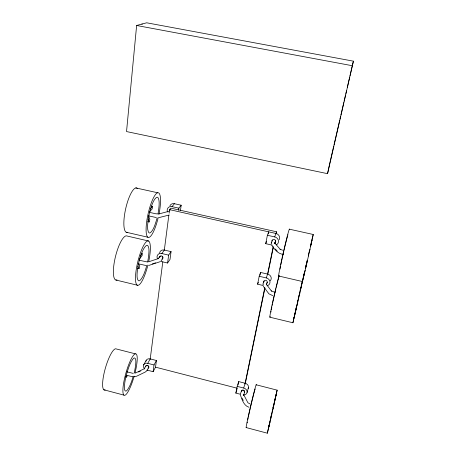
<?xml version="1.0" encoding="UTF-8"?>
<svg xmlns="http://www.w3.org/2000/svg" width="456" height="456" viewBox="0 0 456 456"><rect width="100%" height="100%" fill="white"/><g stroke="black" fill="none" stroke-linecap="round" stroke-linejoin="round"><path stroke-width="0.68" d="M271.183 244.051L272.169 240.295M270.938 312.109L271.035 311.351M240.38 394.964C241.988 399.456 243.772 405.76 248.999 407.254M243.31 395.232L243.242 394.708L243.43 395.278M262.844 284.407L263.71 281.489M263.3 284.39L263.317 284.077M246.12 427.557L267.37 433.2L268.248 428.999M151.181 206.101L152.486 206.391L152.201 208.848L149.431 211.966M136.629 25.485L126.534 131.567L327.556 173.673L353.394 61.161L146.678 22.8L136.629 25.485L352.562 65.767M150.178 359.225L162.798 261.858M164.354 249.865L168.834 215.289M169.113 213.174L169.569 209.646L170.8 208.135L276.518 231.773L276.091 233.86M146.889 370.061L153.125 371.674L154.02 364.954L156.425 360.496L150.218 358.906A4.053 3.283 29 0 0 145.931 361.26M160.814 261.419L167.586 263.009L168.64 255.121L171.068 251.615L164.331 250.048A4.395 3.842 34.7 0 0 159.634 252.989M278.673 276.005L302.476 281.54L302.944 279.157M153.125 371.674L155.524 367.165L156.425 360.496M171.068 251.615L170.014 259.43L167.586 263.009M178.598 210.216L178.872 208.17L181.186 205.217L174.414 203.712A4.417 3.979 38.9 0 0 169.94 205.816M180.445 210.621L181.186 205.217M294.08 317.558L293.977 318.151L296.257 308.598M269.866 317.199L292.923 322.768L294.2 316.755M240.38 394.263L235.849 393.095L237.194 386.369L238.705 381.592L245.14 383.245A4.155 3.397 20.1 0 1 248.155 388.455M263.386 285.553L257.611 284.191L259.196 276.273L260.564 272.443L267.575 274.073A4.497 4.001 19 0 1 270.967 276.923A4.497 4.001 19 0 1 270.151 280.856M272.323 245.163L265.717 243.664L267.393 235.273L268.692 231.847L268.282 233.922M238.032 384.932L238.705 381.592M260.04 275.059L260.564 272.443M256.164 384.778L277.157 390.159L272.899 409.249M289.321 229.168L313.243 234.487L310.536 246.662M245.054 383.661L264.776 287.702M267.49 274.489L273.207 246.679M245.191 384.06L264.93 288.095M267.792 274.187L273.372 247.072M311.967 240.135L311.34 243.054M327.556 173.673L329.397 165.009M303.821 275.413L303.553 276.809L304.351 273.571M303.075 278.513L303.348 277.225M294.354 316.287L294.644 314.942M281.757 260.365L282.065 258.962M272.659 302.966L272.95 301.638M248.377 416.67L248.628 415.519A15.162 0.393 -76.8 0 1 250.11 408.889M269.148 425.066L268.362 428.822L269.154 425.545M301.376 286.054L302.351 281.42L302.117 282.332M303.913 274.962L304.494 272.3M294.793 314.275L295.083 312.936M268.373 428.406L269.866 421.84M274.791 400.847L276.188 394.417L274.768 400.288M294.331 316.162L296.457 306.814M300.55 289.777L304.671 271.326M269.274 424.371L271.423 414.92L270.357 419.526M309.538 251.091L311.226 243.755M329.511 164.502L329.739 163.476M274.318 403.075L271.73 414.487M295.357 311.562L296.411 306.899M296.594 306.204L296.873 304.967M299.546 294.223L301.159 287.212M305.292 268.715L305.976 265.677M329.865 162.917L333.741 146.011M271.559 414.202L272.705 409.277M296.56 306.232L296.85 304.956M297.568 301.775L297.859 300.504M297.175 303.628L297.774 301.011M305.873 266.013L306.312 264.075M306.603 262.781L307.19 260.199M298.441 299.085L299.9 292.798M308.416 256.027L309.977 249.318M273.56 405.435L272.956 408.074L273.674 405.025M270.448 420.113L271.844 413.877M298.885 296.018L299.182 294.736M297.922 300.356L298.982 295.71M297.095 305.098L298.515 298.914M308.564 255.531L305.697 268.02M273.834 404.347L275.11 398.692M299.335 294.057L300.436 289.281M308.416 254.967L309.174 251.695M269.291 425.123L270.824 418.351M334.06 144.632L339.652 120.487M339.971 119.107L340.609 116.348M340.928 114.969L343.807 102.549M344.126 101.169L345.562 94.962M345.882 93.583L346.52 90.824M347.324 87.375L349.718 77.024M350.037 75.645L353.394 61.161M297.318 303.992L292.923 322.768M307.258 261.106L304.454 273.361M310.319 246.593L310.918 244.023M300.253 290.204L300.914 287.223M301.234 285.849L301.553 284.481M275.264 398.037L276.028 394.753M269.906 422.336L267.37 433.2M311.214 242.774L311.921 239.748M310.439 246.229L311.077 243.521M300.892 287.468L301.473 285.011M284.897 246.519L285.433 244.296A16.564 0.502 -77.1 0 1 287.474 236.362M275.909 288.659L275.584 290.056A16.114 0.473 -77 0 0 273.081 301.011M305.149 270.208L302.476 281.54M276.165 394.183L277.157 390.159M312.064 239.143L313.243 234.487M311.237 242.843L311.511 241.708M311.647 241.138L311.904 240.078M301.615 284.401L301.969 282.937M253.975 393.095L254.391 391.567A15.094 0.388 -76.8 0 1 254.699 390.484M133.272 376.2L132.542 378.594A14.689 2.987 -74.4 0 1 129.082 387.161L128.261 388.603A14.734 2.998 -74.4 0 1 125.44 390.974L125.001 390.575A14.769 3.015 -74.4 0 1 124.534 385.041L124.767 382.96A14.78 3.027 -74.4 0 1 127.03 372.66L127.8 370.158A14.757 3.021 -74.4 0 1 131.396 361.471L132.223 360.092A14.712 3.004 -74.5 0 1 134.947 358.194L135.341 358.695A14.677 2.992 -74.5 0 1 135.677 364.355L135.432 366.373A14.666 2.981 -74.4 0 1 134.104 373.196M247.072 392.462L248.474 387.623M244.633 391.835L243.726 395.272L243.641 394.577L247.927 402.773L249.968 403.891M244.439 394.845A4.207 3.42 20.2 0 0 247.118 391.55A4.207 3.42 20.2 0 0 243.703 388.039L245.14 383.245M240.449 394.081L241.384 390.997M235.849 393.095L236.989 389.475M278.679 277.892L278.821 277.447M267.25 282.315L266.469 284.715L266.384 284.276L271.48 291.11L271.223 290.911L275.065 292.347M266.988 285.844A4.554 4.036 19.1 0 0 269.975 281.871A4.554 4.036 19.1 0 0 266.293 277.926L267.575 274.073M125.411 376.73L126.705 377.072L127.104 375.904M275.675 241.537L274.934 243.692L274.86 243.168L280.275 249.398L280.018 249.175L282.6 250.236M287.833 235.131L287.958 234.76M257.611 284.191L258.301 282.241M276.461 244.815A4.685 4.281 18.4 0 0 278.399 240.466A4.685 4.281 18.4 0 0 274.711 236.915L276.518 231.773M271.223 242.951L271.371 242.529M137.689 268.402L138.989 268.709L139.77 266.264L138.675 263.876M147.767 221.707L149.072 222.004L149.842 219.621L148.565 215.922M265.717 243.664L266.595 241.321M147.208 370.3L148.781 367.445M144.33 368.704L145.857 365.968M144.261 368.368A4.098 3.306 29 0 1 143.879 364.486A4.098 3.306 29 0 1 147.75 363.335L150.218 358.906M143.663 364.863L146.171 360.428M161.093 260.878L162.684 258.615M157.4 258.592A4.446 3.876 34.6 0 1 157.901 254.647A4.446 3.876 34.6 0 1 161.823 253.53L164.331 250.048M159.948 256.352L158.038 258.831L158.323 258.592L149.004 261.681M139.165 259.333L142.112 255.565L142.386 253.194L140.277 255.867M167.529 211.96A4.469 4.018 38.7 0 1 168.059 207.862A4.469 4.018 38.7 0 1 172.02 206.642L174.414 203.712M147.014 370.58L145.327 372.016L136.646 376.211L134.201 376.816M144.837 368.693L144.655 369.007M150.178 208.962L152.486 206.391M144.438 368.653L135.426 373.054M138.607 371.999L140.425 371.127M160.204 261.664L148.69 265.483M168.925 211.276L159.372 213.824M152.332 263.921L155.61 262.838M169.267 214.987L159.064 217.586M158.551 213.961L155.718 213.761L149.482 212.359M147.288 261.938L139.148 260.251M156.3 217.552L148.462 215.848M145.92 265.517L138.122 263.756M133.186 373.401L126.831 371.828M132.793 376.798L126.329 375.22M135.825 187.929L157.673 192.757M172.02 206.642L178.872 208.17M169.569 209.646L275.92 233.466A4.628 4.235 18.2 0 1 279.203 239.685M267.393 235.273L274.711 236.915M283.575 254.397C278.143 254.077 274.774 249.603 271.884 245.522M126.181 232.218L147.926 237.24M148.667 241.024L127.133 236.037A22.72 6.031 -76.2 0 0 115.208 257.708A22.72 6.031 -76.2 0 0 117.038 279.944M161.823 253.53L168.64 255.121M259.196 276.273L266.293 277.926M115.938 280.03L137.552 285.251M135.364 353.839L115.579 348.772A21.438 4.999 -74 0 0 104.641 370.876A21.438 4.999 -74 0 0 105.194 389.948M147.75 363.335L154.02 364.954M237.194 386.369L243.703 388.039M155.559 367.177L237.565 388.318M103.877 389.789L123.889 395.107M272.751 295.648L268.897 293.807L263.277 286.277M125.856 376.189L126.705 377.072M275.424 249.004L277.231 251.159M274.409 243.333L274.244 243.042L274.506 243.493M242.056 398.128L243.276 400.471M137.883 266.338L138.989 268.709M147.995 218.948L149.072 222.004M147.921 265.016A22.828 5.301 -76.4 0 1 135.728 281.836A22.828 5.301 -76.4 0 1 144.581 243.892A22.828 5.301 -76.4 0 1 148.645 261.892M147.596 262.046A15.55 3.597 -76.4 0 0 148.451 257.053L148.736 254.682A15.567 3.608 -76.4 0 0 148.536 247.203L148.154 246.229A15.612 3.625 -76.4 0 0 145.424 246.382L144.569 247.454A15.658 3.648 -76.4 0 0 140.819 255.554L139.992 258.113A15.675 3.654 -76.3 0 0 137.524 269.393L137.25 271.861A15.658 3.642 -76.3 0 0 137.598 279.294L138.025 280.161A15.618 3.619 -76.3 0 0 140.875 279.437L141.719 278.274A15.572 3.602 -76.3 0 0 145.327 270.214L146.102 267.769A15.55 3.597 -76.4 0 0 146.821 265.272M159.629 257.509A1.778 1.55 34.6 0 1 160.928 255.862A1.778 1.55 34.6 0 1 162.94 257.178A1.778 1.55 34.6 0 1 161.988 259.048M160.13 256.888A1.334 1.163 34.6 0 1 160.29 256.631M160.523 256.437A1.334 1.163 34.6 0 1 160.814 256.312M162.085 256.608A1.334 1.163 34.6 0 1 162.325 256.859M162.587 257.463A1.334 1.163 34.6 0 1 162.592 257.782M270.214 316.47A23.461 0.69 -77 0 1 272.295 303.884A23.461 0.69 -77 0 1 279.049 275.572M279.169 276.364A16.051 0.473 -77 0 1 279.385 276.079M276.222 287.383A16.097 0.473 -77 0 1 276.991 284.253M277.162 283.581A16.097 0.473 -77 0 1 277.938 280.577M278.126 279.876A16.097 0.473 -77 0 1 278.462 278.667M271.252 309.972A16.097 0.473 -77 0 1 271.833 306.928M272.169 305.298A16.097 0.473 -77 0 1 272.42 304.118M266.851 283.056A1.824 1.613 19.1 0 1 266.503 283.313M263.785 282.332A1.824 1.613 19.1 0 1 265.569 280.275A1.824 1.613 19.1 0 1 267.108 282.714M264.149 281.591A1.368 1.208 19.1 0 1 264.258 281.295M141.765 24.111A16.558 4.777 -82 0 1 142.403 24.082M134.167 376.183A21.523 4.389 -74.4 0 1 122.96 392.308A21.523 4.389 -74.4 0 1 132.377 356.905A21.523 4.389 -74.4 0 1 135.044 372.888M145.755 366.305A1.642 1.322 29 0 1 147.214 365.313A1.642 1.322 29 0 1 148.844 366.624A1.642 1.322 29 0 1 147.949 368.072M146.37 365.94A1.231 0.992 29 0 1 146.581 365.78M147.448 365.701A1.231 0.992 29 0 1 148.018 365.986M148.399 366.464A1.231 0.992 29 0 1 148.417 367.262M158.26 217.421A22.88 5.347 -77.4 0 1 146.365 233.746A22.88 5.347 -77.4 0 1 154.744 195.578A22.88 5.347 -77.4 0 1 158.95 214.274M127.23 232.417A22.777 6.082 -77.4 0 1 125.782 208.278A22.777 6.082 -77.4 0 1 137.359 188.362M158.084 213.431A15.589 3.625 -77.4 0 0 158.574 210.284L158.876 207.822A15.607 3.637 -77.4 0 0 158.802 199.739L158.46 198.577A15.652 3.659 -77.4 0 0 155.895 197.921L155.08 198.81A15.698 3.676 -77.4 0 0 151.432 206.368L150.622 208.859A15.715 3.688 -77.4 0 0 148.137 220.219L147.841 222.779A15.692 3.676 -77.4 0 0 148.057 230.861L148.445 231.922A15.646 3.654 -77.3 0 0 151.13 232.007L151.945 231.015A15.607 3.637 -77.4 0 0 155.445 223.457L156.208 221.069A15.589 3.625 -77.4 0 0 157.086 217.974M169.78 210.797A1.79 1.607 38.7 0 1 169.888 209.948M170.111 209.595A1.79 1.607 38.7 0 1 170.424 209.315M246.308 427.414A22.082 0.57 -76.8 0 1 250.635 406.091A22.082 0.57 -76.8 0 1 256.272 384.984M254.824 390.051A15.094 0.388 -76.8 0 1 255.183 389.019M252.413 399.222A15.139 0.393 -76.8 0 0 251.649 402.357L251.028 404.968A15.162 0.393 -76.8 0 0 250.258 408.24M252.584 398.533A15.139 0.393 -76.8 0 1 253.24 395.911M253.393 395.318A15.139 0.393 -76.8 0 1 253.844 393.596M247.198 422.894A15.156 0.388 -76.8 0 1 247.294 422.113M247.711 419.885A15.156 0.388 -76.8 0 1 248.184 417.605M241.463 391.721A1.681 1.368 20.2 0 1 242.176 390.114A1.681 1.368 20.2 0 1 244.268 390.649A1.681 1.368 20.2 0 1 244.279 392.451M241.794 391.1A1.26 1.026 20.2 0 1 241.885 390.849M242.056 390.638A1.26 1.026 20.2 0 1 242.296 390.478M243.219 390.404A1.26 1.026 20.2 0 1 243.527 390.518M243.8 390.695A1.26 1.026 20.2 0 1 244.017 390.923M244.171 391.18A1.26 1.026 20.2 0 1 244.228 391.727M278.947 275.641A24.139 0.73 -77.1 0 1 283.199 253.086A24.139 0.73 -77.1 0 1 289.497 229.243M282.207 258.301A16.581 0.507 -77.1 0 1 283.814 251.096M283.963 250.475A16.581 0.507 -77.1 0 1 284.783 246.992M280.018 269.154A16.558 0.502 -77.1 0 1 280.218 267.997M280.326 267.421A16.558 0.502 -77.1 0 1 280.577 266.104M280.873 264.617A16.558 0.502 -77.1 0 1 281.5 261.601M271.993 241.161A1.875 1.71 18.4 0 1 274.426 239.514A1.875 1.71 18.4 0 1 275.253 242.324M275.162 240.762A1.408 1.282 18.4 0 1 275.236 241.099M266.498 284.293L266.481 284.681L266.498 284.293M275.088 243.567L274.632 242.78L275.088 243.567"/></g></svg>
